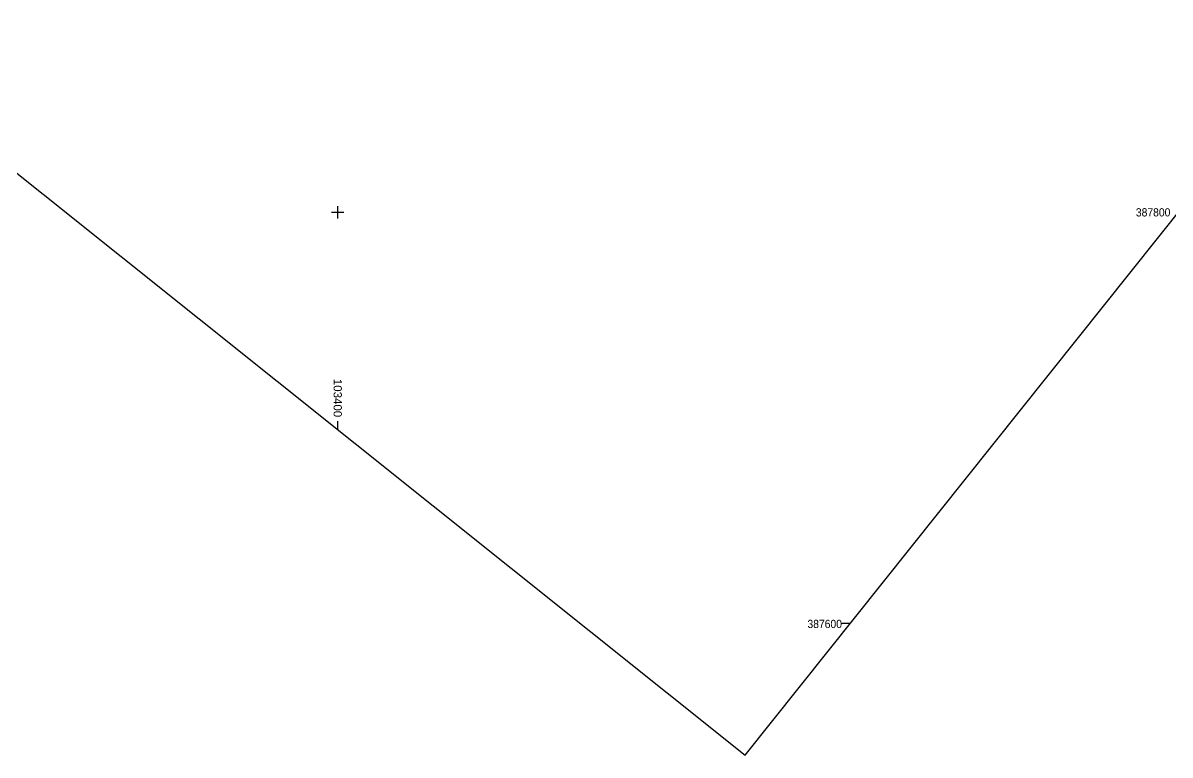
# Model space of a CAD drawing. Header units: inches. Extents: x 102725 to 104121, y 387536 to 388889.
# Drawn here: x 103247 to 103805, y 387536 to 387892 of the extents above; entities that cross this region are included whole.
import ezdxf

# ---------------------------------------------------------------- set-up
doc = ezdxf.new("R2010")
doc.units = ezdxf.units.IN
doc.header["$LTSCALE"] = 20
doc.layers.add('0_Croix', color=7, linetype='Continuous')
doc.layers.add('0_Textes', color=7, linetype='Continuous')
doc.styles.get("Standard").update_dxf_attribs({"font": 'arial.ttf'})

msp = doc.modelspace()

# ---------------------------------------------------------------- linework, layer by layer
for p, q in [((103380.91, 387709.57), (103380.91, 387709.57)), ((103400, 387694.33), (103400, 387698.33)), ((103649.2, 387600), (103645.2, 387600))]:
    msp.add_line(p, q)
msp.add_lwpolyline([(102724.51, 388233.73), (103598.16, 387536.09), (104121.13, 388190.99), (103247.47, 388888.64)], close=True)
msp.add_lwpolyline([(102724.51, 388233.73), (103598.16, 387536.09), (104121.13, 388190.99), (103247.47, 388888.64)], close=True)
at = {"layer": '0_Croix'}
for p, q in [((103397, 387800), (103403, 387800)), ((103400, 387797), (103400, 387803))]:
    msp.add_line(p, q, dxfattribs=at)

# ---------------------------------------------------------------- texts
at = {"layer": '0_Textes', "width": 0.9}
for s, p in [('387800', (103788.23, 387797.92)), ('387600', (103628.48, 387597.83))]:
    msp.add_text(s, height=4, dxfattribs=at).set_placement(p)
at = {"layer": '0_Textes'}
msp.add_text('103400', height=4, rotation=270, dxfattribs=at).set_placement((103398, 387718.97))

doc.saveas('drawing.dxf')
